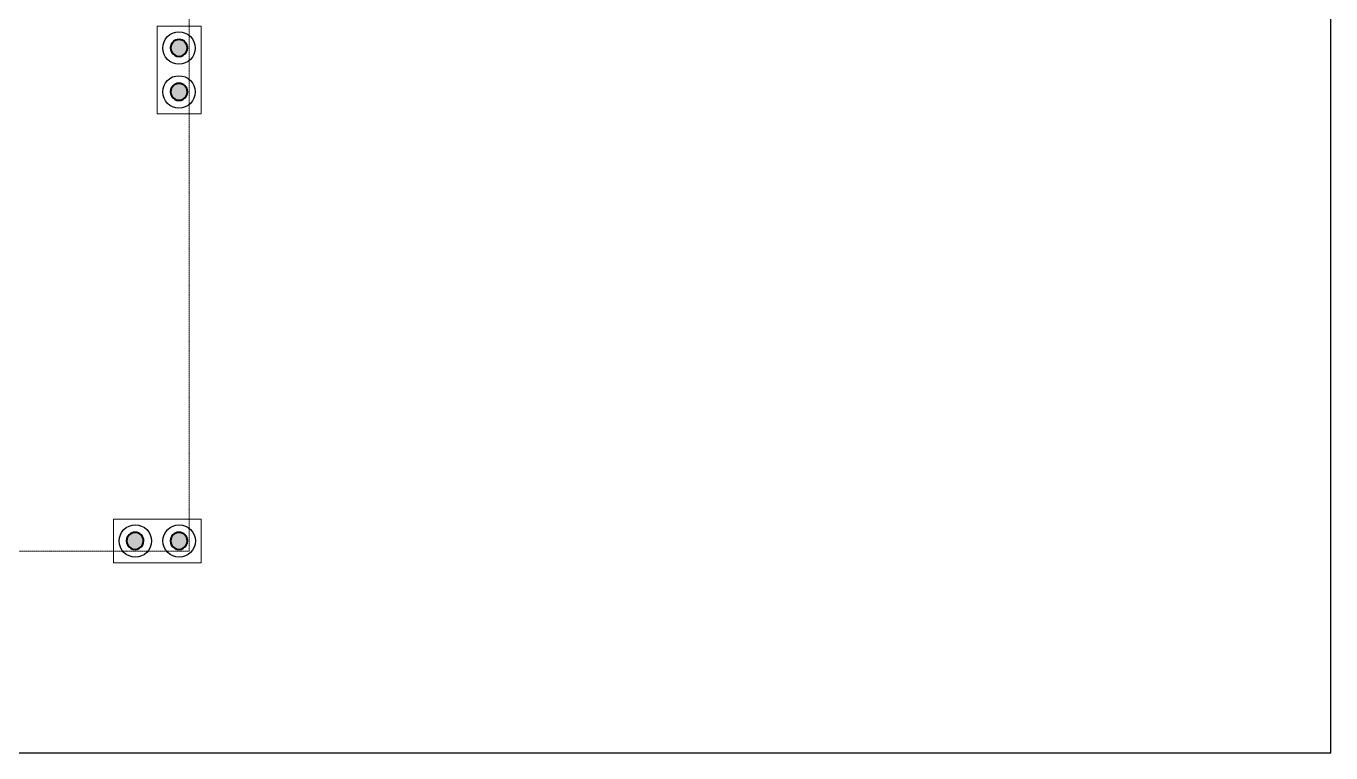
# Model space of a CAD drawing. Header units: inches. Extents: x 230831 to 416194, y 441295 to 526666.
# Drawn here: x 396859 to 416194, y 474489 to 485260 of the extents above; entities that cross this region are included whole.
import ezdxf

# ---------------------------------------------------------------- set-up
doc = ezdxf.new("R2010")
doc.units = ezdxf.units.IN
doc.header["$MEASUREMENT"] = 0
doc.linetypes.add('xref grd floor$0$HIDDEN', pattern=[0.375, 0.25, -0.125])
for name, color, linetype, lineweight in [('1', 1, 'Continuous', 50), ('xref grd floor$0$A-FLOR-HIDN', 252, 'xref grd floor$0$HIDDEN', 0), ('xref grd floor$0$A-WALL-TILE', 8, 'Continuous', 9), ('xref grd floor$0$XREF-V2-GF_COLS$0$A-COLS', 5, 'Continuous', 40), ('xref grd floor$0$XREF-V2-GF_COLS$0$A-COLS-PATT', 253, 'Continuous', 20)]:
    doc.layers.add(name, color=color, linetype=linetype, lineweight=lineweight)
doc.layers.add('xref grd floor$0$A-WALL', color=7, linetype='Continuous')

# ---------------------------------------------------------------- blocks, each defined once
blk = doc.blocks.new('xref grd floor$0$XREF-V2-GF_COLS')
at = {"layer": 'xref grd floor$0$XREF-V2-GF_COLS$0$A-COLS-PATT'}
for points in [[(280646, 475264), (280682, 475279), (280711, 475305), (280732, 475339), (280740, 475377), (280737, 475416), (280722, 475452), (280696, 475481), (280663, 475501), (280624, 475510), (280585, 475507), (280549, 475492), (280520, 475466), (280500, 475432), (280491, 475394), (280494, 475355), (280510, 475319), (280535, 475290), (280569, 475270), (280607, 475261)], [(280803, 474633), (280839, 474649), (280868, 474674), (280888, 474708), (280897, 474746), (280894, 474785), (280879, 474821), (280853, 474850), (280819, 474871), (280781, 474879), (280742, 474876), (280706, 474861), (280677, 474835), (280657, 474802), (280648, 474764), (280651, 474725), (280667, 474689), (280692, 474659), (280726, 474639), (280764, 474630)], [(282409, 468176), (282445, 468191), (282475, 468217), (282495, 468250), (282504, 468288), (282501, 468327), (282485, 468363), (282460, 468393), (282426, 468413), (282388, 468422), (282349, 468418), (282313, 468403), (282284, 468377), (282263, 468344), (282255, 468306), (282258, 468267), (282273, 468231), (282299, 468201), (282332, 468181), (282370, 468172)], [(281779, 468019), (281815, 468034), (281844, 468060), (281864, 468093), (281873, 468131), (281870, 468170), (281855, 468206), (281829, 468236), (281795, 468256), (281757, 468265), (281718, 468261), (281682, 468246), (281653, 468221), (281633, 468187), (281624, 468149), (281627, 468110), (281642, 468074), (281668, 468044), (281702, 468024), (281740, 468015)]]:
    blk.add_hatch(color=256, dxfattribs=at).paths.add_polyline_path(points, flags=0)
at = {"layer": 'xref grd floor$0$XREF-V2-GF_COLS$0$A-COLS'}
for centre, start, end in [((280616, 475386), 13.9714, 193.9714), ((280616, 475386), 193.9714, 13.9714), ((280773, 474755), 13.9714, 193.9714), ((280773, 474755), 193.9714, 13.9714), ((282379, 468297), 13.9714, 193.9714), ((282379, 468297), 193.9714, 13.9714), ((281748, 468140), 13.9714, 193.9714), ((281748, 468140), 193.9714, 13.9714)]:
    blk.add_arc(centre, 125, start, end, dxfattribs=at)
blk = doc.blocks.new('mak ground floor plan')
at = {"layer": 'Defpoints'}
blk.add_lwpolyline([(69270, 124451), (20870, 124451), (20870, 76051), (69270, 76051)], close=True, dxfattribs=at)
blk.add_lwpolyline([(69270, 124451), (20870, 124451), (20870, 76051), (69270, 76051)], close=True, dxfattribs=at)
at = {"layer": 'xref grd floor$0$A-FLOR-HIDN', "color": 1, "linetype": 'xref grd floor$0$HIDDEN', "elevation": 0}
blk.add_lwpolyline([(52350, 91611), (52350, 79041), (37790, 79041), (37790, 91611)], dxfattribs=at)
blk.add_lwpolyline([(52350, 91611), (52350, 79041), (37790, 79041), (37790, 91611)], dxfattribs=at)
blk.add_lwpolyline([(52350, 91611), (52350, 79041), (37790, 79041), (37790, 91611)], dxfattribs=at)
at = {"layer": 'xref grd floor$0$A-WALL'}
for centre in [(52200, 86496, 0), (52200, 86496, 0), (52200, 86496, 0), (52200, 85846, 0), (52200, 85846, 0), (52200, 85846, 0), (51553, 79191, 0), (51553, 79191, 0), (51553, 79191, 0), (52203, 79191, 0), (52203, 79191, 0), (52203, 79191, 0)]:
    blk.add_circle(centre, 240, dxfattribs=at)
at = {"layer": 'xref grd floor$0$A-WALL-TILE'}
for points in [[(52528, 85521), (51878, 85521), (51878, 86821), (52528, 86821)], [(52528, 85521), (51878, 85521), (51878, 86821), (52528, 86821)], [(52528, 85521), (51878, 85521), (51878, 86821), (52528, 86821)], [(52528, 78866), (51228, 78866), (51228, 79516), (52528, 79516)], [(52528, 78866), (51228, 78866), (51228, 79516), (52528, 79516)], [(52528, 78866), (51228, 78866), (51228, 79516), (52528, 79516)]]:
    blk.add_lwpolyline(points, close=True, dxfattribs=at)
at = {"rotation": 346.0285767170143}
blk.add_blockref('xref grd floor$0$XREF-V2-GF_COLS', (-334890, -307074, 0), dxfattribs=at)
blk.add_blockref('xref grd floor$0$XREF-V2-GF_COLS', (-334890, -307074, 0), dxfattribs=at)
blk.add_blockref('xref grd floor$0$XREF-V2-GF_COLS', (-334890, -307074, 0), dxfattribs=at)

msp = doc.modelspace()

# ---------------------------------------------------------------- block references
at = {"layer": '1'}
msp.add_blockref('mak ground floor plan', (346924.167, 398438.759), dxfattribs=at)

doc.saveas('drawing.dxf')
